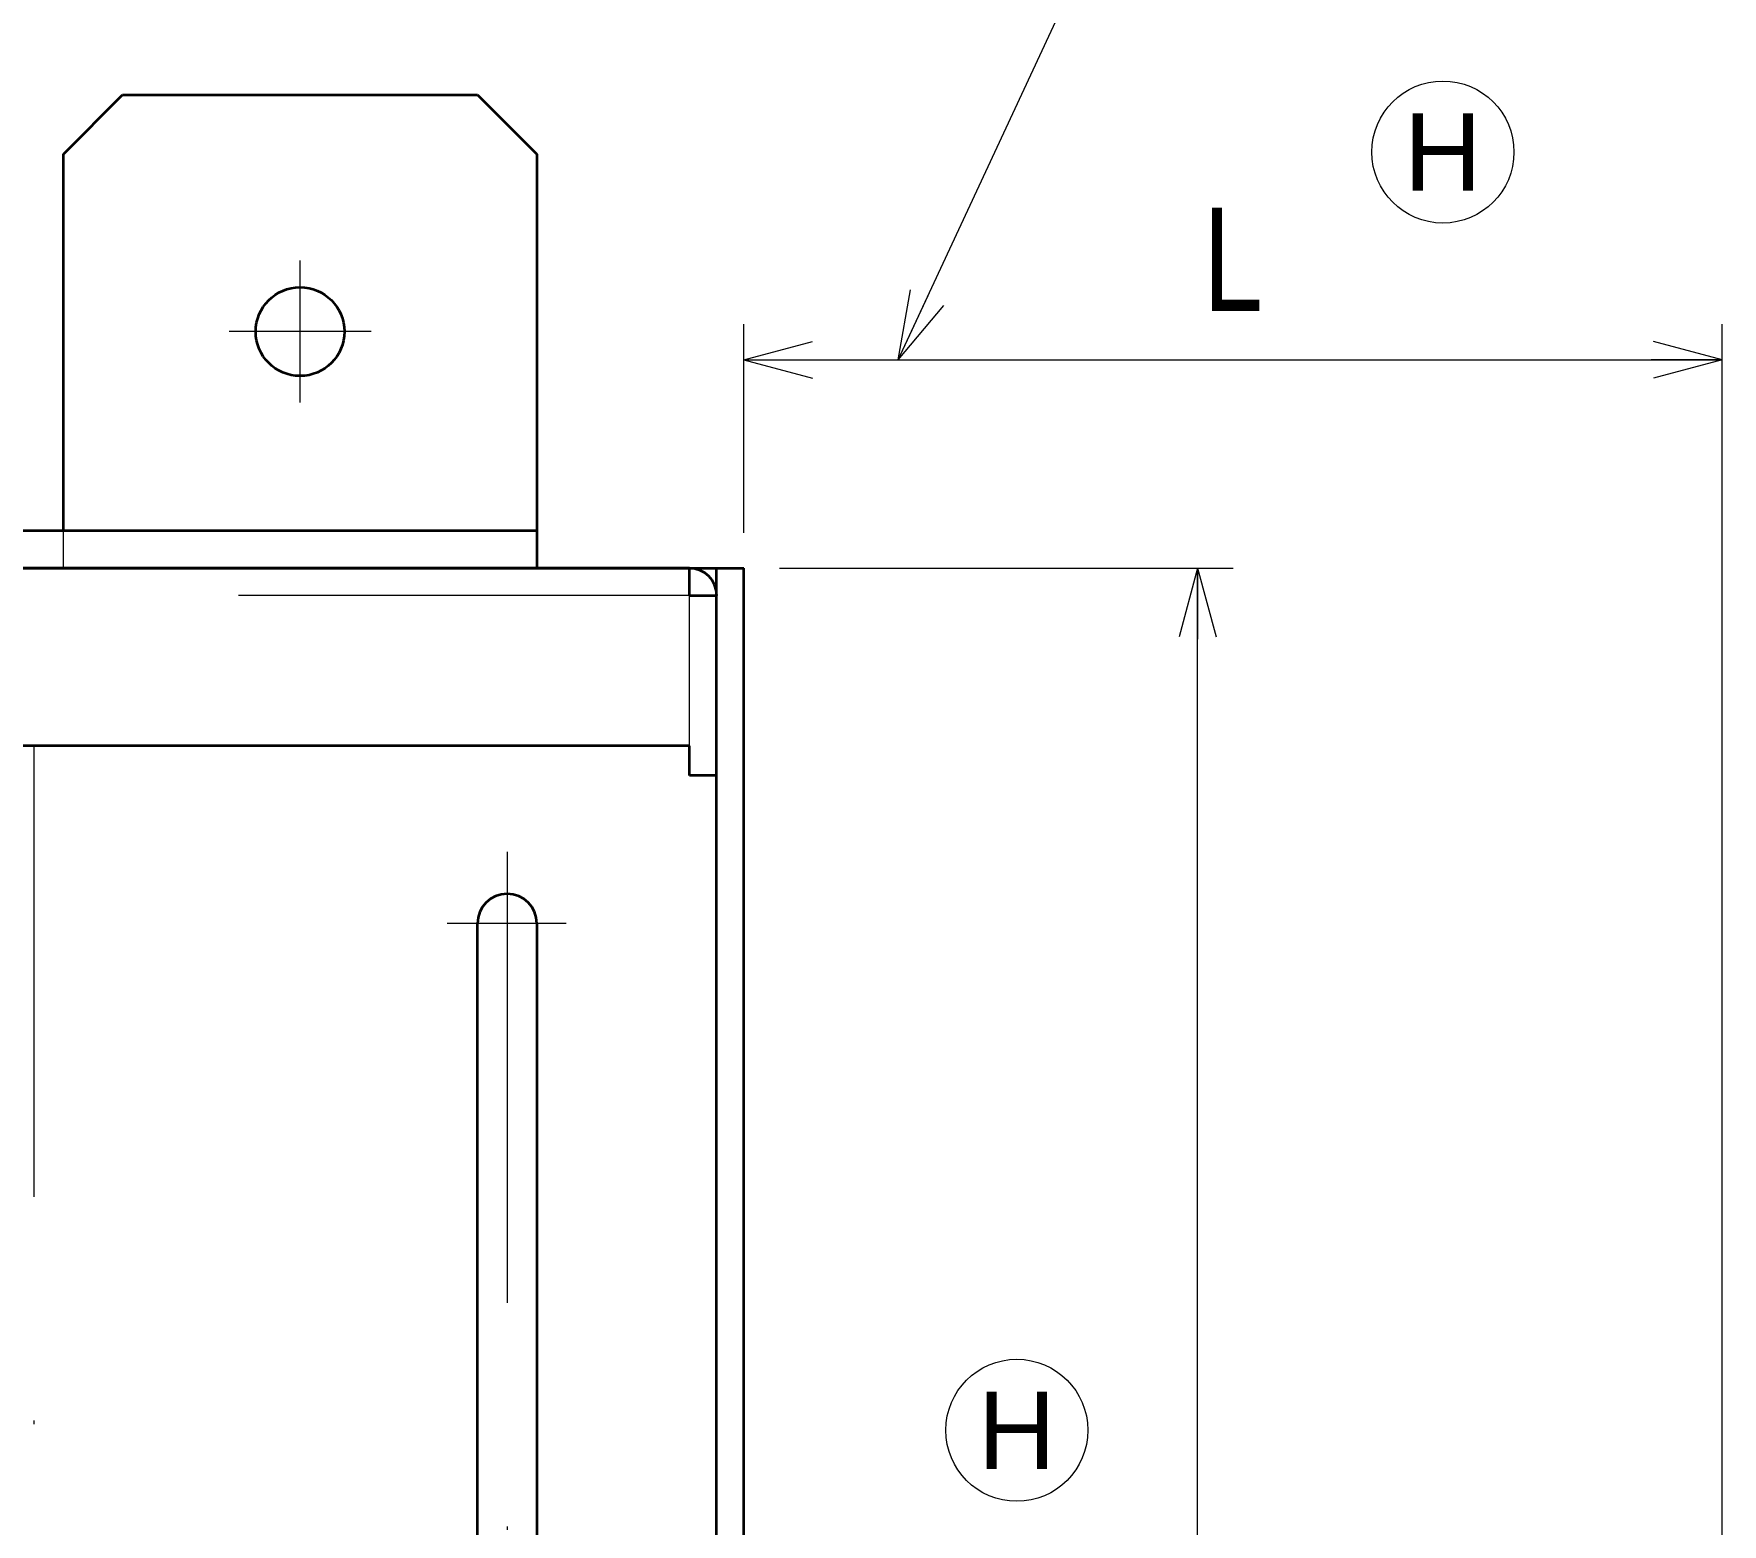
# Model space of a CAD drawing. Header units: millimetres. Extents: x 10 to 832, y 7 to 590.
# Drawn here: x 152.5 to 200.05, y 358.08 to 400.05 of the extents above; entities that cross this region are included whole.
import ezdxf
from ezdxf.enums import TextEntityAlignment as Align

# ---------------------------------------------------------------- set-up
doc = ezdxf.new("R2010")
doc.units = ezdxf.units.MM
for name, pattern in [('DASHDOT', [25.3, 12.7, -6.3, 0, -6.3]), ('DASHED', [19, 12.7, -6.3]), ('DIVIDE', [31.6, 12.7, -6.3, 0, -6.3, 0, -6.3])]:
    doc.linetypes.add(name, pattern=pattern)
for name, color, linetype in [('GR1_02', 7, 'Continuous'), ('GR1_16', 7, 'Continuous'), ('GR1_17', 7, 'Continuous'), ('GR1_teisei', 7, 'Continuous')]:
    doc.layers.add(name, color=color, linetype=linetype)
doc.styles.add('HG丸ｺﾞｼｯｸM-PRO', font='')
doc.styles.get('HG丸ｺﾞｼｯｸM-PRO').set_extended_font_data('HG丸ｺﾞｼｯｸM-PRO')

# ---------------------------------------------------------------- blocks, each defined once
blk = doc.blocks.new('BLKF188')
at = {"layer": 'GR1_02', "color": 3, "linetype": 'Continuous', "lineweight": 35}
for p, q in [((170.967, 385), (89.033, 385)), ((170.967, 384.233), (170.967, 385)), ((170.967, 384.233), (171.733, 384.233)), ((171.733, 379.167), (171.733, 384.233)), ((170.967, 380), (94.167, 380)), ((170.967, 379.167), (170.967, 380)), ((171.733, 379.167), (170.967, 379.167))]:
    blk.add_line(p, q, dxfattribs=at)
at = {"layer": 'GR1_02', "color": 4, "linetype": 'DASHED', "lineweight": 13}
for p, q in [((170.967, 384.233), (89.033, 384.233)), ((170.967, 380), (170.967, 384.233)), ((171.733, 379.167), (171.733, 384.233)), ((171.733, 379.167), (170.967, 379.167))]:
    blk.add_line(p, q, dxfattribs=at)
at = {"layer": 'GR1_02', "color": 3, "linetype": 'Continuous', "lineweight": 35}
blk.add_arc((170.967, 384.233), 0.767, 0, 90, dxfattribs=at)
blk = doc.blocks.new('BLKF189')
at = {"layer": 'GR1_02', "color": 3, "linetype": 'Continuous', "lineweight": 35}
for p, q in [((87.5, 385), (172.5, 385)), ((171.733, 245), (171.733, 385)), ((172.5, 245), (172.5, 385))]:
    blk.add_line(p, q, dxfattribs=at)
blk = doc.blocks.new('BLKF217')
at = {"layer": 'GR1_02', "color": 3, "linetype": 'Continuous', "lineweight": 35}
for p, q in [((153.333, 396.667), (155, 398.333)), ((155, 398.333), (165, 398.333)), ((165, 398.333), (166.667, 396.667)), ((153.333, 386.067), (153.333, 396.667)), ((166.667, 396.667), (166.667, 385)), ((93.333, 386.067), (166.667, 386.067)), ((93.333, 385), (166.667, 385))]:
    blk.add_line(p, q, dxfattribs=at)
at = {"layer": 'GR1_02', "color": 4, "linetype": 'DASHDOT', "lineweight": 13}
for p, q in [((160, 389.667), (160, 393.667)), ((162, 391.667), (158, 391.667))]:
    blk.add_line(p, q, dxfattribs=at)
at = {"layer": 'GR1_02', "color": 4, "linetype": 'DASHED', "lineweight": 13}
blk.add_line((153.333, 385), (153.333, 386.067), dxfattribs=at)
at = {"layer": 'GR1_02', "color": 3, "linetype": 'Continuous', "lineweight": 35}
blk.add_circle((160, 391.667), 1.25, dxfattribs=at)
blk = doc.blocks.new('BLKF464')
at = {"layer": 'GR1_02', "color": 3, "linetype": 'Continuous', "lineweight": 35}
for p, q in [((165, 318.333), (165, 375)), ((166.667, 375), (166.667, 318.333))]:
    blk.add_line(p, q, dxfattribs=at)
for centre, start, end in [((165.833, 375), 0, 180), ((165.833, 318.333), 180, 0)]:
    blk.add_arc(centre, 0.833, start, end, dxfattribs=at)
blk = doc.blocks.new('BLKF463')
at = {"layer": 'GR1_02', "color": 4, "linetype": 'DASHDOT', "lineweight": 13}
for p, q in [((165.833, 377.017), (165.833, 316.691)), ((167.498, 375), (164.147, 375)), ((167.034, 318.333), (164.39, 318.333))]:
    blk.add_line(p, q, dxfattribs=at)
at = {"layer": 'GR1_02', "color": 3, "linetype": 'Continuous', "lineweight": 35}
blk.add_blockref('BLKF464', (0, 0), dxfattribs=at)
blk = doc.blocks.new('FXTIP_ARROW_S')
at = {"color": 0, "linetype": 'Continuous', "lineweight": -2}
for q in [(-0.966, 0.259), (-1, 0), (-0.966, -0.259)]:
    blk.add_line((0, 0), q, dxfattribs=at)
blk = doc.blocks.new('FXTIP_ARROW_E')
at = {"color": 0, "linetype": 'Continuous', "lineweight": -2}
for q in [(-0.966, 0.259), (-1, 0), (-0.966, -0.259)]:
    blk.add_line((0, 0), q, dxfattribs=at)
blk = doc.blocks.new('BLKF631')
at = {"layer": 'GR1_teisei', "color": 4, "linetype": 'Continuous', "lineweight": 13}
blk.add_circle((180.187, 360.724), 2, dxfattribs=at)
at = {"layer": 'GR1_teisei', "color": 4, "linetype": 'Continuous', "lineweight": 13, "style": 'HG丸ｺﾞｼｯｸM-PRO', "width": 1.042153}
blk.add_text('H', height=2.182, dxfattribs=at).set_placement((180.187, 360.724), align=Align.MIDDLE_CENTER)
blk = doc.blocks.new('BLKF632')
at = {"layer": 'GR1_teisei', "color": 4, "linetype": 'Continuous', "lineweight": 13}
blk.add_circle((192.187, 396.724), 2, dxfattribs=at)
at = {"layer": 'GR1_teisei', "color": 4, "linetype": 'Continuous', "lineweight": 13, "style": 'HG丸ｺﾞｼｯｸM-PRO', "width": 1.042153}
blk.add_text('H', height=2.182, dxfattribs=at).set_placement((192.187, 396.724), align=Align.MIDDLE_CENTER)
blk = doc.blocks.new('BLKF634')
at = {"layer": 'GR1_16', "color": 4, "linetype": 'Continuous', "lineweight": 13}
blk.add_line((176.847, 390.872), (198.158, 436.728), dxfattribs=at)
at = {"layer": 'GR1_16', "color": 4, "linetype": 'Continuous', "lineweight": 13, "xscale": 2, "yscale": 2, "rotation": 245.0735495799838}
blk.add_blockref('FXTIP_ARROW_S', (176.847, 390.872), dxfattribs=at)

msp = doc.modelspace()

# ---------------------------------------------------------------- linework, layer by layer
at = {"layer": 'GR1_16', "color": 4, "linetype": 'Continuous', "lineweight": 13}
for p, q in [((172.5, 386), (172.5, 391.872)), ((200.054, 338.582), (200.054, 391.872)), ((172.5, 390.872), (200.054, 390.872)), ((173.5, 385), (186.28, 385)), ((185.28, 320), (185.28, 385))]:
    msp.add_line(p, q, dxfattribs=at)
at = {"layer": 'GR1_17', "color": 4, "linetype": 'DIVIDE', "lineweight": 13}
msp.add_line((152.5, 380), (152.5, 323.464), dxfattribs=at)

# ---------------------------------------------------------------- block references
at = {"layer": 'GR1_02', "color": 3, "linetype": 'Continuous', "lineweight": 35}
for name in ['BLKF217', 'BLKF189']:
    msp.add_blockref(name, (0, 0), dxfattribs=at)
at = {"layer": 'GR1_02', "color": 3, "linetype": 'DASHED', "lineweight": 13}
msp.add_blockref('BLKF188', (0, 0), dxfattribs=at)
at = {"layer": 'GR1_02', "color": 4, "linetype": 'DASHDOT', "lineweight": 13}
msp.add_blockref('BLKF463', (0, 0), dxfattribs=at)
at = {"layer": 'GR1_16', "color": 4, "linetype": 'Continuous', "lineweight": 13}
msp.add_blockref('BLKF634', (0, 0), dxfattribs=at)
at = {"layer": 'GR1_16', "color": 4, "linetype": 'Continuous', "lineweight": 13, "xscale": 2, "yscale": 2}
for name, p, rotation in [('FXTIP_ARROW_S', (172.5, 390.872), 180), ('FXTIP_ARROW_E', (200.054, 390.872), 360), ('FXTIP_ARROW_E', (185.28, 385), 90)]:
    msp.add_blockref(name, p, dxfattribs=dict(at, rotation=rotation))
at = {"layer": 'GR1_teisei', "color": 4, "linetype": 'Continuous', "lineweight": 13}
for name in ['BLKF632', 'BLKF631']:
    msp.add_blockref(name, (0, 0), dxfattribs=at)

# ---------------------------------------------------------------- texts
at = {"layer": 'GR1_16', "color": 4, "linetype": 'Continuous', "lineweight": 13, "style": 'HG丸ｺﾞｼｯｸM-PRO', "width": 0.780682}
msp.add_text('L', height=2.909, rotation=0, dxfattribs=at).set_placement((186.277, 391.372), align=Align.BOTTOM_CENTER)

doc.saveas('drawing.dxf')
